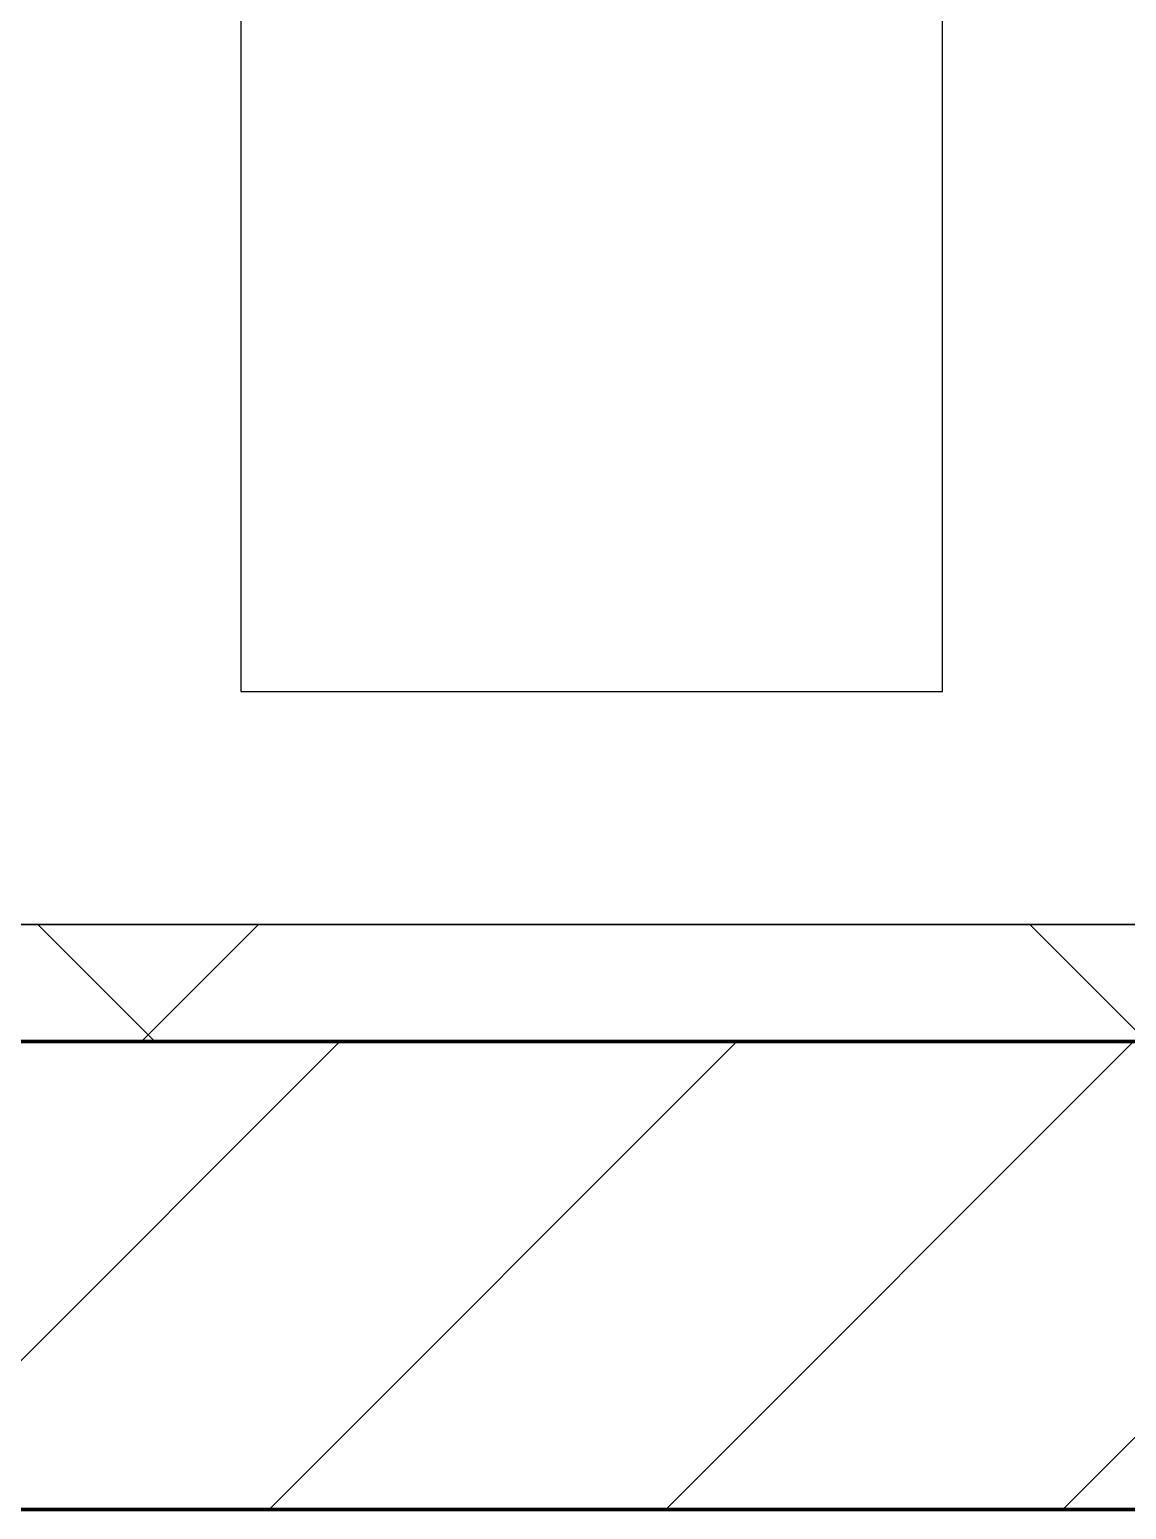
# Model space of a CAD drawing. Header units: millimetres. Extents: x -853432 to -773672, y -18171 to 22484.
# Drawn here: x -823123 to -822654, y -4021 to -3389 of the extents above; entities that cross this region are included whole.
import ezdxf
from ezdxf.xclip import XClip

# ---------------------------------------------------------------- set-up
doc = ezdxf.new("R2010")
doc.units = ezdxf.units.MM
doc.header["$XCLIPFRAME"] = 0
doc.layers.add('000 - WIPEOUT', color=250, linetype='Continuous')
doc.layers.add('A11_ALU.SOLID SHEET', color=2, linetype='Continuous')
for name, color, linetype, lineweight in [('A-GLAZ-CURT', 2, 'Continuous', 9), ('A-WALL', 5, 'Continuous', 35), ('A-WALL-FNSH', 2, 'Continuous', 35), ('A-WALL-PATT', 1, 'Continuous', 35)]:
    doc.layers.add(name, color=color, linetype=linetype, lineweight=lineweight)

# ---------------------------------------------------------------- blocks, each defined once
blk = doc.blocks.new('PPLS-PP19_Custom Tile Pattern - Custom Tile Pattern-V106-4251-01 ENLARGED CONCOURSE LEVEL - REFLECTED CEILING PLAN - SHEET 2')
at = {"layer": 'A-GLAZ-CURT'}
for p, q in [((-300, 0), (300, 0)), ((300, 0), (-300, 0)), ((195.99, 0), (213.31, 0)), ((213.31, 0), (195.99, 0)), ((230.06, 0), (300, 0)), ((-300, -50), (300, -50)), ((300, -50), (-300, -50))]:
    blk.add_line(p, q, dxfattribs=at)
for points, knots in [([(94.4, 0), (94.4, 0), (94.64, 0), (99.11, 0), (108.97, 0), (120.79, 0), (139.94, 0), (163.31, 0), (185.23, 0), (193.62, 0), (194.69, 0), (194.79, 0)], [-2348.345796, -2348.345796, -2348.345796, -2348.345796, -2310.419338, -2233.599744, -2052.234781, -1843.028543, -1530.39897, -1095.004608, -529.74427, -295.064701, -265.121568, -265.121568, -265.121568, -265.121568]), ([(157.9, 0), (156.77, 0), (151.67, 0), (143.29, 0), (134.04, 0), (126.24, 0), (118.6, 0), (114.23, 0), (111.98, 0), (105.95, 0), (105.4, 0), (105.31, 0)], [-10292.955006, -10292.955006, -10292.955006, -10292.955006, -10098.273015, -9847.788484, -9677.714971, -9567.007022, -9453.21225, -9220.200448, -9012.77275, -8966.157302, -8942.899689, -8942.899689, -8942.899689, -8942.899689]), ([(168.37, 0), (167.68, 0), (162.47, 0), (147.16, 0), (119.85, 0), (105.98, 0)], [-543.375029, -543.375029, -543.375029, -543.375029, -530.793311, -458.593899, -403.157171, -403.157171, -403.157171, -403.157171]), ([(128.58, 0), (128.8, 0), (130.16, 0), (139.26, 0), (152.67, 0), (161.24, 0), (162.19, 0), (162.75, 0)], [-633.326174, -633.326174, -633.326174, -633.326174, -627.736123, -618.981161, -602.094757, -592.980799, -581.414464, -581.414464, -581.414464, -581.414464]), ([(193.8, 0), (193.33, 0), (190.11, 0), (183.13, 0), (171, 0), (161.95, 0), (161.28, 0), (158.35, 0), (157.85, 0), (157.77, 0)], [-11665.349007, -11665.349007, -11665.349007, -11665.349007, -11565.880756, -11105.624034, -10839.086983, -10768.332124, -10666.779182, -10580.760289, -10550.278881, -10550.278881, -10550.278881, -10550.278881]), ([(300, 0), (286.53, 0), (254.22, 0), (207.11, 0), (177.41, 0), (159.34, 0), (158.33, 0), (158.3, 0)], [-285.253232, -285.253232, -285.253232, -285.253232, -244.693688, -187.987675, -143.776725, -129.632772, -123.352749, -123.352749, -123.352749, -123.352749]), ([(159.07, 0), (159.13, 0), (160.84, 0), (165.21, 0), (174.15, 0), (185.98, 0), (208.82, 0), (219.42, 0), (230.06, 0)], [-115.643202, -115.643202, -115.643202, -115.643202, -114.681583, -87.660824, -65.295536, -41.623857, -24.459831, 0, 0, 0, 0]), ([(162.75, 0), (165.4, 0), (170.91, 0), (172.61, 0), (172.61, 0)], [-111.264224, -111.264224, -111.264224, -111.264224, -56.742688, -19.085662, -19.085662, -19.085662, -19.085662]), ([(247.1, 0), (246.76, 0), (245.04, 0), (238.34, 0), (226.56, 0), (221.1, 0), (200.27, 0), (182.99, 0), (174.27, 0), (169.67, 0), (168.99, 0)], [-9649.085549, -9649.085549, -9649.085549, -9649.085549, -9581.591397, -9406.094246, -9221.510254, -9016.44624, -8717.832359, -8253.978395, -8152.463617, -8069.855175, -8069.855175, -8069.855175, -8069.855175]), ([(215.22, 0), (214.62, 0), (210.55, 0), (203.98, 0), (187.54, 0), (175.3, 0), (169.49, 0)], [-203.825446, -203.825446, -203.825446, -203.825446, -198.527383, -184.406837, -162.427601, -142.916156, -142.916156, -142.916156, -142.916156]), ([(171.51, 0), (176.48, 0), (193.23, 0), (201.73, 0), (208.81, 0), (213.9, 0), (231.5, 0), (242.45, 0), (243.67, 0)], [-7971.819559, -7971.819559, -7971.819559, -7971.819559, -7784.112253, -7606.717214, -7289.299508, -7042.621073, -6582.165592, -6523.320929, -6523.320929, -6523.320929, -6523.320929]), ([(172.07, 0), (177.66, 0), (187.87, 0), (201.08, 0), (207.47, 0), (213.96, 0), (215.11, 0)], [-255.364076, -255.364076, -255.364076, -255.364076, -237.955587, -223.92608, -215.862851, -208.75215, -208.75215, -208.75215, -208.75215]), ([(300, 0), (288.22, 0), (262, 0), (230.43, 0), (219.94, 0), (219.02, 0)], [-12528.858583, -12528.858583, -12528.858583, -12528.858583, -11905.454923, -11162.864862, -10856.732305, -10856.732305, -10856.732305, -10856.732305]), ([(219.9, 0), (220.86, 0), (226.95, 0), (237.37, 0), (242.54, 0)], [-10670.940496, -10670.940496, -10670.940496, -10670.940496, -10511.382485, -10020.669166, -10020.669166, -10020.669166, -10020.669166]), ([(243.75, 0), (244.28, 0), (245.57, 0), (246.54, 0), (246.96, 0)], [-9980.583436, -9980.583436, -9980.583436, -9980.583436, -9925.173265, -9834.877357, -9834.877357, -9834.877357, -9834.877357]), ([(243.91, 0), (253.3, 0), (267.66, 0), (281.71, 0), (291.71, 0), (296.52, 0), (297.86, 0), (298.09, 0)], [-6519.523061, -6519.523061, -6519.523061, -6519.523061, -6068.460911, -5766.029927, -5566.724884, -5280.360606, -5199.253518, -5199.253518, -5199.253518, -5199.253518]), ([(284.76, 0), (284.76, 0), (285.09, 0), (287.47, 0), (293.59, 0), (297.76, 0), (300, 0)], [-4110.630118, -4110.630118, -4110.630118, -4110.630118, -4053.389046, -3959.664717, -3862.421465, -3746.95702, -3746.95702, -3746.95702, -3746.95702]), ([(297.38, 0), (295.84, 0), (291.62, 0), (285.38, 0), (284.87, 0)], [-4803.172655, -4803.172655, -4803.172655, -4803.172655, -4358.271401, -4143.037883, -4143.037883, -4143.037883, -4143.037883])]:
    blk.add_open_spline(points, degree=3, knots=knots, dxfattribs=at)
for points in [[(168.74, 0), (168.74, 0), (169.81, 0), (171.51, 0)], [(195.11, 0), (194.91, 0), (194.44, 0), (193.8, 0)]]:
    blk.add_open_spline(points, degree=3, dxfattribs=at)
blk = doc.blocks.new('PPLS-PP19_Custom Tile Pattern - Custom Tile Pattern-V107-4251-01 ENLARGED CONCOURSE LEVEL - REFLECTED CEILING PLAN - SHEET 2')
at = {"layer": 'A-GLAZ-CURT'}
for p, q in [((-300, 0), (300, 0)), ((300, 0), (-300, 0)), ((-293.07, 0), (-275.75, 0)), ((-275.75, 0), (-293.07, 0)), ((-222.32, 0), (-218.66, 0)), ((-218.66, 0), (-222.32, 0)), ((-218.46, 0), (-205, 0)), ((-205, 0), (-218.46, 0)), ((-300, -50), (300, -50)), ((300, -50), (-300, -50))]:
    blk.add_line(p, q, dxfattribs=at)
at = {"layer": 'A-GLAZ-CURT', "flags": 128}
for points in [[(-300, 0), (-291.56, 0), (-283.3, 0), (-275.2, 0), (-267.26, 0), (-259.45, 0), (-251.77, 0), (-244.2, 0), (-236.74, 0), (-229.36, 0), (-222.06, 0), (-214.83, 0), (-207.71, 0), (-200.76, 0), (-194.02, 0), (-187.54, 0), (-181.38, 0), (-175.58, 0), (-170.25, 0), (-165.64, 0), (-162.01, 0), (-159.53, 0), (-157.46, 0), (-154.52, 0), (-149.52, 0)], [(-150.63, 0), (-155.53, 0), (-160.27, 0), (-164.95, 0), (-169.65, 0), (-174.47, 0), (-179.49, 0), (-184.81, 0), (-190.44, 0), (-196.37, 0), (-202.58, 0), (-209.04, 0), (-215.73, 0), (-222.63, 0), (-229.72, 0), (-236.97, 0), (-244.39, 0), (-251.96, 0), (-259.67, 0), (-267.51, 0), (-275.48, 0), (-283.55, 0), (-291.73, 0), (-300, 0)], [(-125.17, 0), (-128.55, 0), (-134.16, 0), (-140.03, 0), (-145.5, 0), (-149.52, 0)], [(-149.42, 0), (-141.84, 0), (-132.81, 0), (-126.08, 0)]]:
    blk.add_lwpolyline(points, dxfattribs=at)
at = {"layer": 'A-GLAZ-CURT'}
for points, knots in [([(-300, 0), (-284.65, 0), (-236.57, 0), (-174.61, 0), (-129.95, 0), (-110.8, 0), (-99.5, 0), (-91.46, 0)], [-5323.127839, -5323.127839, -5323.127839, -5323.127839, -4502.809032, -2700.551212, -1002.059161, -460.363443, 0, 0, 0, 0]), ([(-149.5, 0), (-168.85, 0), (-209.39, 0), (-262.56, 0), (-294.48, 0), (-300, 0)], [-16722.520357, -16722.520357, -16722.520357, -16722.520357, -15131.813646, -13729.592194, -13439.944408, -13439.944408, -13439.944408, -13439.944408]), ([(-218.45, 0), (-224.51, 0), (-236.34, 0), (-255.22, 0), (-262.59, 0), (-264.9, 0), (-265.4, 0)], [-1177.976931, -1177.976931, -1177.976931, -1177.976931, -858.079193, -543.655514, -208.940337, 0, 0, 0, 0]), ([(-258.6, 0), (-257.91, 0), (-254.26, 0), (-241.25, 0), (-228.24, 0), (-220.2, 0), (-219.1, 0)], [-5722.54675, -5722.54675, -5722.54675, -5722.54675, -5657.471696, -5413.335975, -5017.494783, -4954.41967, -4954.41967, -4954.41967, -4954.41967]), ([(-149.6, 0), (-152.69, 0), (-162.6, 0), (-177.91, 0), (-199.46, 0), (-216.65, 0), (-231.26, 0), (-233.46, 0), (-234, 0)], [-2276.373206, -2276.373206, -2276.373206, -2276.373206, -2113.765672, -1763.376603, -1422.553702, -978.033455, -846.069444, -682.911962, -682.911962, -682.911962, -682.911962]), ([(-233.49, 0), (-233.44, 0), (-232.38, 0), (-230.74, 0), (-225.3, 0), (-223.63, 0)], [-455.274641, -455.274641, -455.274641, -455.274641, -440.605512, -119.536984, 0, 0, 0, 0]), ([(-218.47, 0), (-215.32, 0), (-204.2, 0), (-188.58, 0), (-169.02, 0), (-152.12, 0), (-136.84, 0), (-127.33, 0), (-124.19, 0), (-123.43, 0), (-123.28, 0)], [-5351.449146, -5351.449146, -5351.449146, -5351.449146, -5161.076232, -4739.070012, -4465.409639, -4149.119819, -3839.893365, -3647.167523, -3488.92562, -3439.852845, -3439.852845, -3439.852845, -3439.852845]), ([(-218.45, 0), (-216.52, 0), (-211.64, 0), (-200.2, 0), (-185.8, 0), (-171.77, 0), (-158.7, 0), (-157.22, 0)], [-4942.060952, -4942.060952, -4942.060952, -4942.060952, -4832.723979, -4666.091899, -4349.945572, -4000.813434, -3840.635403, -3840.635403, -3840.635403, -3840.635403]), ([(-150.23, 0), (-150.53, 0), (-152.59, 0), (-158.72, 0), (-174.02, 0), (-185.59, 0), (-202.81, 0), (-213.56, 0), (-217.46, 0)], [-2523.617513, -2523.617513, -2523.617513, -2523.617513, -2477.344047, -2237.412286, -2029.680487, -1755.085331, -1400.429864, -1195.397769, -1195.397769, -1195.397769, -1195.397769]), ([(-118.78, 0), (-121.86, 0), (-126.28, 0), (-136.96, 0), (-146.67, 0), (-149.35, 0), (-149.84, 0)], [-5938.474035, -5938.474035, -5938.474035, -5938.474035, -5700.061948, -5508.838257, -5298.784692, -5234.015271, -5234.015271, -5234.015271, -5234.015271]), ([(-149.51, 0), (-148.95, 0), (-146.46, 0), (-143.57, 0), (-138.62, 0)], [-3414.311893, -3414.311893, -3414.311893, -3414.311893, -3371.022232, -3227.460399, -3227.460399, -3227.460399, -3227.460399]), ([(-133.82, 0), (-135.51, 0), (-137.8, 0), (-146.25, 0), (-148.91, 0), (-149.5, 0)], [-2731.647847, -2731.647847, -2731.647847, -2731.647847, -2418.507304, -2308.929706, -2278.163316, -2278.163316, -2278.163316, -2278.163316]), ([(-137.88, 0), (-140.56, 0), (-146.71, 0), (-147.55, 0), (-149.37, 0)], [-3187.727384, -3187.727384, -3187.727384, -3187.727384, -2919.378265, -2572.247067, -2572.247067, -2572.247067, -2572.247067]), ([(-80.55, 0), (-81.3, 0), (-95.44, 0), (-118.24, 0), (-144.22, 0), (-149.12, 0)], [-19038.7538, -19038.7538, -19038.7538, -19038.7538, -18935.241197, -17136.203329, -16733.021146, -16733.021146, -16733.021146, -16733.021146]), ([(-26.75, 0), (-27.82, 0), (-36.18, 0), (-53.55, 0), (-78.2, 0), (-110.94, 0), (-130.52, 0), (-147.74, 0), (-149.07, 0)], [-8718.362214, -8718.362214, -8718.362214, -8718.362214, -8532.293389, -8073.216054, -7508.296369, -7004.680444, -6449.282163, -6277.220794, -6277.220794, -6277.220794, -6277.220794]), ([(-148.61, 0), (-146.67, 0), (-141.78, 0), (-127.26, 0), (-107.3, 0), (-90.42, 0), (-75.26, 0), (-68.41, 0), (-65.12, 0), (-63.63, 0)], [-4825.010153, -4825.010153, -4825.010153, -4825.010153, -4440.880425, -4054.690705, -3793.097032, -3402.597032, -3144.956779, -3050.982048, -2969.237017, -2969.237017, -2969.237017, -2969.237017]), ([(-148.23, 0), (-146.94, 0), (-140.15, 0), (-137.28, 0), (-133.93, 0), (-128.78, 0), (-126.5, 0)], [-6162.058746, -6162.058746, -6162.058746, -6162.058746, -6017.569127, -5560.701257, -5364.112219, -5231.017328, -5231.017328, -5231.017328, -5231.017328]), ([(-86.16, 0), (-91.37, 0), (-104.13, 0), (-122.65, 0), (-139.03, 0), (-146.11, 0), (-146.95, 0)], [-1681.3698, -1681.3698, -1681.3698, -1681.3698, -1374.161226, -945.742622, -741.901385, -489.130243, -489.130243, -489.130243, -489.130243]), ([(-146.69, 0), (-146.59, 0), (-145.49, 0), (-135.69, 0), (-128.29, 0), (-125.15, 0)], [-420.34245, -420.34245, -420.34245, -420.34245, -406.956646, -290.263673, 0, 0, 0, 0]), ([(-127.41, 0), (-131.63, 0), (-133.16, 0), (-134.09, 0), (-134.15, 0)], [-8540.990293, -8540.990293, -8540.990293, -8540.990293, -8266.114998, -8246.473386, -8246.473386, -8246.473386, -8246.473386]), ([(-134.15, 0), (-133.32, 0), (-130.31, 0), (-117.33, 0), (-94.99, 0), (-84.16, 0), (-80.55, 0)], [-7657.439573, -7657.439573, -7657.439573, -7657.439573, -7293.749979, -6839.55839, -6236.997189, -5897.219092, -5897.219092, -5897.219092, -5897.219092]), ([(-120.13, 0), (-120.14, 0), (-120.24, 0), (-121.3, 0), (-129.25, 0), (-133.82, 0)], [-2933.992132, -2933.992132, -2933.992132, -2933.992132, -2920.575025, -2840.280255, -2731.647847, -2731.647847, -2731.647847, -2731.647847]), ([(-113.43, 0), (-113.44, 0), (-113.96, 0), (-119.73, 0), (-125.43, 0), (-127.03, 0), (-127.41, 0)], [-328.499627, -328.499627, -328.499627, -328.499627, -282.672656, -98.539552, -24.539552, 0, 0, 0, 0]), ([(-126.5, 0), (-122.44, 0), (-108.71, 0), (-86.68, 0), (-63.44, 0), (-54.4, 0), (-48.53, 0), (-30.79, 0), (-18.03, 0), (8.61, 0), (15.02, 0), (22.91, 0), (31, 0), (39.04, 0), (51.19, 0), (58.74, 0), (61.34, 0), (61.45, 0)], [-5231.017328, -5231.017328, -5231.017328, -5231.017328, -4994.692869, -4542.524482, -4008.285538, -3689.699207, -3546.54457, -3315.260113, -2864.387349, -2439.246196, -2084.094819, -1956.422387, -1818.904206, -1645.594513, -1443.202566, -1228.752106, -1120.932285, -1120.932285, -1120.932285, -1120.932285]), ([(-125.15, 0), (-124.93, 0), (-121.96, 0), (-113.01, 0), (-98.9, 0), (-89.15, 0), (-81.93, 0), (-80.56, 0)], [-3362.7396, -3362.7396, -3362.7396, -3362.7396, -3342.215224, -3074.362186, -2902.289527, -2605.247022, -2535.572541, -2535.572541, -2535.572541, -2535.572541]), ([(-122.08, 0), (-122.01, 0), (-121.69, 0), (-121.2, 0), (-120.88, 0)], [-3136.336417, -3136.336417, -3136.336417, -3136.336417, -3110.304437, -3035.164275, -3035.164275, -3035.164275, -3035.164275]), ([(-36.33, 0), (-36.43, 0), (-37.27, 0), (-45.02, 0), (-46.13, 0), (-60.59, 0), (-81.23, 0), (-99.51, 0), (-114.02, 0), (-117.28, 0), (-118.78, 0)], [-1855.773136, -1855.773136, -1855.773136, -1855.773136, -1810.870157, -1672.078046, -1405.135169, -1060.00838, -740.068933, -229.489605, -116.330425, 0, 0, 0, 0]), ([(-117.74, 0), (-117.19, 0), (-114.78, 0), (-113.43, 0), (-113.43, 0)], [-821.249067, -821.249067, -821.249067, -821.249067, -394.672656, -330.879064, -330.879064, -330.879064, -330.879064]), ([(-80.56, 0), (-81.61, 0), (-92, 0), (-107.61, 0), (-116.56, 0), (-117.56, 0)], [-2278.676047, -2278.676047, -2278.676047, -2278.676047, -2193.204658, -1433.981041, -985.49888, -985.49888, -985.49888, -985.49888]), ([(-115.82, 0), (-114.96, 0), (-110.41, 0), (-96.78, 0), (-71.33, 0), (-42.53, 0), (-12.78, 0), (4.23, 0), (9.64, 0), (10.14, 0), (10.18, 0)], [-5724.064692, -5724.064692, -5724.064692, -5724.064692, -5430.283136, -5103.229623, -4799.173296, -4065.652676, -3589.737505, -3285.047089, -3066.359526, -3044.715262, -3044.715262, -3044.715262, -3044.715262]), ([(-12.41, 0), (-17.53, 0), (-26.77, 0), (-40, 0), (-56.24, 0), (-75.59, 0), (-94, 0), (-112.01, 0), (-114.94, 0), (-115.63, 0)], [-2435.772209, -2435.772209, -2435.772209, -2435.772209, -2125.455881, -1792.521578, -1466.981642, -1208.454564, -789.402658, -501.969187, -243.577221, -243.577221, -243.577221, -243.577221]), ([(-91.46, 0), (-90.09, 0), (-86.55, 0), (-82.75, 0), (-80.56, 0)], [-19832.387487, -19832.387487, -19832.387487, -19832.387487, -19753.885894, -19640.838426, -19640.838426, -19640.838426, -19640.838426]), ([(-63.96, 0), (-64.13, 0), (-72.5, 0), (-80.63, 0), (-86.16, 0)], [-2171.769325, -2171.769325, -2171.769325, -2171.769325, -2007.031671, -1681.3698, -1681.3698, -1681.3698, -1681.3698]), ([(-80.63, 0), (-81.72, 0), (-82.84, 0), (-83.28, 0), (-83.28, 0)], [-1572.219373, -1572.219373, -1572.219373, -1572.219373, -1424.436217, -1393.971743, -1393.971743, -1393.971743, -1393.971743]), ([(-83.28, 0), (-83.28, 0), (-83.04, 0), (-81.89, 0), (-81.23, 0)], [-1393.4169, -1393.4169, -1393.4169, -1393.4169, -1353.722004, -1316.098737, -1316.098737, -1316.098737, -1316.098737]), ([(-80.43, 0), (-78.54, 0), (-75.52, 0), (-72.73, 0), (-72.64, 0), (-72.64, 0)], [-19638.67709, -19638.67709, -19638.67709, -19638.67709, -19541.04734, -19478.625389, -19471.062469, -19471.062469, -19471.062469, -19471.062469]), ([(-80.33, 0), (-78.46, 0), (-70.84, 0), (-62.74, 0), (-60.36, 0), (-59.97, 0)], [-5890.338133, -5890.338133, -5890.338133, -5890.338133, -5713.340575, -5140.470607, -5006.787413, -5006.787413, -5006.787413, -5006.787413]), ([(-36.62, 0), (-36.62, 0), (-40.35, 0), (-44.32, 0), (-58.03, 0), (-73.11, 0), (-79.79, 0)], [-4069.478503, -4069.478503, -4069.478503, -4069.478503, -3858.647035, -3538.256648, -2842.901703, -2299.497386, -2299.497386, -2299.497386, -2299.497386]), ([(-29.03, 0), (-33.97, 0), (-43.74, 0), (-56.37, 0), (-71.66, 0), (-76.29, 0), (-79.49, 0), (-79.79, 0)], [-2680.714891, -2680.714891, -2680.714891, -2680.714891, -2413.671296, -2161.752162, -2006.592567, -1646.621388, -1608.428934, -1608.428934, -1608.428934, -1608.428934]), ([(-79.76, 0), (-75.83, 0), (-70.36, 0), (-65.93, 0), (-65.07, 0)], [-2522.0547, -2522.0547, -2522.0547, -2522.0547, -2322.099534, -2241.8264, -2241.8264, -2241.8264, -2241.8264]), ([(-79.53, 0), (-79.27, 0), (-74.88, 0), (-62.97, 0), (-48.14, 0), (-36.49, 0), (-33.57, 0), (-29.94, 0), (-28.57, 0)], [-1286.743147, -1286.743147, -1286.743147, -1286.743147, -1274.333717, -1073.56893, -651.549973, -296.515819, -83.513472, 0, 0, 0, 0]), ([(-66.39, 0), (-66.39, 0), (-63.63, 0), (-53.63, 0), (-34.42, 0), (-29.82, 0), (-29.19, 0)], [-2493.31794, -2493.31794, -2493.31794, -2493.31794, -2315.303971, -1809.437387, -963.711516, -666.19313, -666.19313, -666.19313, -666.19313]), ([(31.18, 0), (25.97, 0), (11.99, 0), (-16.92, 0), (-47.42, 0), (-65.77, 0), (-66.37, 0), (-66.38, 0)], [-4496.803627, -4496.803627, -4496.803627, -4496.803627, -4222.080604, -3745.412743, -2981.410125, -2542.574734, -2498.224237, -2498.224237, -2498.224237, -2498.224237]), ([(-63.63, 0), (-61.49, 0), (-57.39, 0), (-54.49, 0), (-45.2, 0), (-40.79, 0), (-40.46, 0), (-40.44, 0)], [-2969.237017, -2969.237017, -2969.237017, -2969.237017, -2851.217951, -2734.127174, -2474.780881, -2410.990208, -2350.645972, -2350.645972, -2350.645972, -2350.645972]), ([(-58.83, 0), (-58.37, 0), (-57.29, 0), (-54.23, 0), (-46.33, 0), (-42.62, 0), (-41.76, 0)], [-4859.52896, -4859.52896, -4859.52896, -4859.52896, -4680.891996, -4469.85053, -4321.566175, -4270.495146, -4270.495146, -4270.495146, -4270.495146]), ([(-51.83, 0), (-51.83, 0), (-51.78, 0), (-47.4, 0), (-46.01, 0), (-40.22, 0), (-36.78, 0)], [-632.814994, -632.814994, -632.814994, -632.814994, -627.965721, -508.377888, -260.442412, 0, 0, 0, 0]), ([(57.33, 0), (56.02, 0), (48.72, 0), (37, 0), (24.07, 0), (12.82, 0), (-2.9, 0), (-20.62, 0), (-32.81, 0), (-44.85, 0), (-51.43, 0), (-51.79, 0)], [-2705.40498, -2705.40498, -2705.40498, -2705.40498, -2634.532728, -2313.748533, -2106.613311, -1925.670641, -1617.263037, -1290.787923, -1039.307308, -819.71621, -644.910881, -644.910881, -644.910881, -644.910881]), ([(-41.76, 0), (-39.9, 0), (-37.72, 0), (-36.92, 0), (-36.77, 0)], [-4270.495146, -4270.495146, -4270.495146, -4270.495146, -4161.040818, -4106.245333, -4106.245333, -4106.245333, -4106.245333]), ([(-36.78, 0), (-32.43, 0), (-24.42, 0), (-15.84, 0), (-12.66, 0)], [-6191.144455, -6191.144455, -6191.144455, -6191.144455, -5862.463379, -5675.215751, -5675.215751, -5675.215751, -5675.215751]), ([(-36.29, 0), (-36.29, 0), (-34.66, 0), (-28.88, 0), (-26.95, 0), (-26.54, 0)], [-9150.272121, -9150.272121, -9150.272121, -9150.272121, -9057.163041, -8919.836787, -8834.607043, -8834.607043, -8834.607043, -8834.607043]), ([(30.82, 0), (29.27, 0), (20.14, 0), (3.54, 0), (-16.58, 0), (-34.76, 0), (-36.04, 0)], [-10462.034656, -10462.034656, -10462.034656, -10462.034656, -10363.088938, -9884.23066, -9424.652049, -9182.880979, -9182.880979, -9182.880979, -9182.880979]), ([(-33.34, 0), (-33.34, 0), (-32.93, 0), (-31.16, 0), (-30.52, 0)], [-2415.024266, -2415.024266, -2415.024266, -2415.024266, -2357.633367, -2323.618664, -2323.618664, -2323.618664, -2323.618664]), ([(-12.6, 0), (-14.55, 0), (-22, 0), (-30.57, 0), (-31.82, 0), (-32, 0)], [-3098.158219, -3098.158219, -3098.158219, -3098.158219, -2994.501669, -2698.150104, -2614.070998, -2614.070998, -2614.070998, -2614.070998]), ([(-30.76, 0), (-30.73, 0), (-29.99, 0), (-23.47, 0), (-15.75, 0), (-15.19, 0)], [-54176.191683, -54176.191683, -54176.191683, -54176.191683, -54157.274271, -53749.15266, -53717.791567, -53717.791567, -53717.791567, -53717.791567]), ([(-30.52, 0), (-27.11, 0), (-17.83, 0), (5.99, 0), (22.06, 0), (37.44, 0), (45.92, 0), (57.76, 0), (64.47, 0), (72.74, 0), (75.22, 0), (76.03, 0), (76.21, 0)], [-2323.618664, -2323.618664, -2323.618664, -2323.618664, -2142.497158, -1716.209403, -1206.526904, -1089.329421, -901.315459, -753.071572, -495.328968, -421.953223, -334.951786, -290.452333, -290.452333, -290.452333, -290.452333]), ([(-13, 0), (-14.35, 0), (-17.68, 0), (-25.97, 0), (-29.52, 0), (-30.21, 0)], [-55207.591944, -55207.591944, -55207.591944, -55207.591944, -54789.006179, -54461.685999, -54290.791712, -54290.791712, -54290.791712, -54290.791712]), ([(8.33, 0), (8.19, 0), (7.18, 0), (0.32, 0), (-13.89, 0), (-24.92, 0), (-29.03, 0)], [-3574.286521, -3574.286521, -3574.286521, -3574.286521, -3526.962355, -3285.499107, -2903.012179, -2680.714891, -2680.714891, -2680.714891, -2680.714891]), ([(-28.98, 0), (-28.66, 0), (-27.39, 0), (-24.45, 0), (-22.56, 0)], [-166.548282, -166.548282, -166.548282, -166.548282, -102.06493, 0, 0, 0, 0]), ([(-28.57, 0), (-26.93, 0), (-20.57, 0), (-15.92, 0), (-12.5, 0)], [-5361.429781, -5361.429781, -5361.429781, -5361.429781, -5261.36855, -5063.572571, -5063.572571, -5063.572571, -5063.572571]), ([(-22.56, 0), (-20.27, 0), (-17.03, 0), (-11.36, 0), (-7.66, 0), (-6.6, 0), (-6.44, 0)], [-56468.192263, -56468.192263, -56468.192263, -56468.192263, -56344.022017, -56303.229861, -56166.290093, -56124.392176, -56124.392176, -56124.392176, -56124.392176]), ([(-11.76, 0), (-7.77, 0), (10.28, 0), (42.82, 0), (88.72, 0), (120.63, 0), (138.28, 0), (138.53, 0)], [-452.046854, -452.046854, -452.046854, -452.046854, -429.606584, -390.253598, -346.313304, -291.370682, -290.5735, -290.5735, -290.5735, -290.5735]), ([(-11.65, 0), (-7.04, 0), (2.13, 0), (13.15, 0), (21.24, 0), (24.62, 0), (24.72, 0), (24.72, 0)], [-5047.460464, -5047.460464, -5047.460464, -5047.460464, -4785.90057, -4596.498881, -4445.288762, -4384.376941, -4376.041937, -4376.041937, -4376.041937, -4376.041937]), ([(9.32, 0), (9.08, 0), (7.65, 0), (2.57, 0), (-5.87, 0), (-10.52, 0), (-11.65, 0)], [-2922.926651, -2922.926651, -2922.926651, -2922.926651, -2882.788014, -2720.818881, -2518.50168, -2450.872977, -2450.872977, -2450.872977, -2450.872977]), ([(-11.63, 0), (-6.26, 0), (12.88, 0), (43.36, 0), (70.92, 0), (82.12, 0), (83.66, 0)], [-5655.080478, -5655.080478, -5655.080478, -5655.080478, -5340.621928, -4573.028122, -4094.177415, -3869.465285, -3869.465285, -3869.465285, -3869.465285]), ([(70.61, 0), (66.16, 0), (55.8, 0), (39.61, 0), (24.74, 0), (5.06, 0), (-7.51, 0), (-11.62, 0)], [-4647.237329, -4647.237329, -4647.237329, -4647.237329, -4326.416877, -4098.545751, -3766.694881, -3333.063701, -3115.42217, -3115.42217, -3115.42217, -3115.42217]), ([(-6.54, 0), (-6.73, 0), (-7.2, 0), (-7.6, 0), (-7.79, 0)], [-56009.792147, -56009.792147, -56009.792147, -56009.792147, -55949.290093, -55895.192118, -55895.192118, -55895.192118, -55895.192118]), ([(-2.63, 0), (-2.47, 0), (-1.22, 0), (4.92, 0), (15.97, 0), (22.54, 0), (24.49, 0)], [-226.825321, -226.825321, -226.825321, -226.825321, -220.269177, -206.416616, -198.214427, -187.717507, -187.717507, -187.717507, -187.717507]), ([(56.36, 0), (49.38, 0), (35.37, 0), (12, 0), (3.08, 0), (-1.67, 0), (-2.25, 0)], [-328.505637, -328.505637, -328.505637, -328.505637, -307.516438, -285.83788, -246.234814, -234.646884, -234.646884, -234.646884, -234.646884]), ([(24.69, 0), (24.54, 0), (20.99, 0), (15.48, 0), (10.8, 0), (9.63, 0)], [-4368.572414, -4368.572414, -4368.572414, -4368.572414, -4306.476363, -4080.000647, -3772.857994, -3772.857994, -3772.857994, -3772.857994]), ([(18.16, 0), (19.15, 0), (24.25, 0), (25.66, 0), (26.12, 0)], [-5700.113719, -5700.113719, -5700.113719, -5700.113719, -5554.232259, -5302.431367, -5302.431367, -5302.431367, -5302.431367]), ([(114.39, 0), (114.2, 0), (112.08, 0), (105.42, 0), (92.38, 0), (85.59, 0), (74.4, 0), (62.26, 0), (51.85, 0), (43.81, 0), (29.53, 0), (20.67, 0), (18.85, 0), (18.16, 0)], [-8148.58938, -8148.58938, -8148.58938, -8148.58938, -8105.191388, -7723.759874, -7531.75727, -7135.649961, -6924.452779, -6738.82075, -6548.303034, -6314.283804, -6135.05769, -5972.647715, -5832.674503, -5832.674503, -5832.674503, -5832.674503])]:
    blk.add_open_spline(points, degree=3, knots=knots, dxfattribs=at)
for points in [[(-223.63, 0), (-222.21, 0), (-220.65, 0), (-218.99, 0)], [(-152.35, 0), (-151.53, 0), (-150.63, 0), (-149.65, 0)], [(-72.93, 0), (-74.89, 0), (-77.38, 0), (-80.14, 0)], [(-39.84, 0), (-39.08, 0), (-38.11, 0), (-37.36, 0)], [(-15.19, 0), (-14.71, 0), (-13.88, 0), (-12.76, 0)], [(24.49, 0), (25.23, 0), (25.72, 0), (26.04, 0)]]:
    blk.add_open_spline(points, degree=3, dxfattribs=at)
blk = doc.blocks.new('*U634')
at = {"layer": 'A-GLAZ-CURT'}
for name, p in [('PPLS-PP19_Custom Tile Pattern - Custom Tile Pattern-V106-4251-01 ENLARGED CONCOURSE LEVEL - REFLECTED CEILING PLAN - SHEET 2', (12602.37, -7350)), ('PPLS-PP19_Custom Tile Pattern - Custom Tile Pattern-V107-4251-01 ENLARGED CONCOURSE LEVEL - REFLECTED CEILING PLAN - SHEET 2', (13202.37, -7350))]:
    blk.add_blockref(name, p, dxfattribs=at)
blk = doc.blocks.new('*U1051')
at = {"color": 3}
blk.add_wipeout([(-437.5, 17750), (437.5, 17750), (437.5, 17450), (-437.5, 17450)], dxfattribs=at).dxf.layer = '000 - WIPEOUT'
at = {"layer": 'A11_ALU.SOLID SHEET', "color": 0, "linetype": 'ByBlock'}
blk.add_lwpolyline([(-437.5, 17450), (437.5, 17450), (437.5, 17750), (-437.5, 17750)], close=True, dxfattribs=at)
blk = doc.blocks.new('*U1213')
blk.add_lwpolyline([(22690, -750), (19166.45, -750), (19116.45, -700), (18966.44, -550), (-101025.39, -550), (-101025.39, -6704.96), (-96300, -6704.96), (-96300, -7350), (-94497.63, -7350), (17250, -7350), (17250, -6849.96), (18300, -6849.96), (22690, -6849.96)], close=True)
at = {"layer": 'A11_ALU.SOLID SHEET', "color": 0, "linetype": 'ByBlock', "rotation": 90}
blk.add_blockref('*U1051', (-60600, -6813), dxfattribs=at)

msp = doc.modelspace()

# ---------------------------------------------------------------- block references
at = {"layer": 'A11_ALU.SOLID SHEET'}
ref = msp.add_blockref('*U1213', (-744682.37, 3579.02), dxfattribs=at)
XClip(ref).set_block_clipping_path([(-104690.1238047112, -9620.0029952966), (-34092.6543255156, 14392.9971737705)])

# ---------------------------------------------------------------- next in the draw order: hatches: boundary and pattern name
at = {"layer": 'A-WALL-PATT', "lineweight": 9}
h = msp.add_hatch(dxfattribs=at)
h.set_pattern_fill('FP_4', color=256, style=0, pattern_type=2)
h.set_pattern_definition([(45, (0, 0), (-212.13203, 212.13203), []), (135, (0, 0), (-212.13203, -212.13203), [])])
h.paths.add_polyline_path([(-779464.45, -3820.98), (-778775.03, -3820.98), (-778775.03, -3770.98), (-827933.88, -3770.98), (-828045.79, -3820.98), (-779602.34, -3820.98)])
h.paths.add_polyline_path([(-828965.42, -3820.98), (-828156.1, -3820.98), (-828044.19, -3770.98), (-841032.37, -3770.98), (-841032.37, -3820.98), (-829103.3, -3820.98)])
h = msp.add_hatch(dxfattribs=at)
h.set_pattern_fill('FP_2', color=256, style=0, pattern_type=2)
h.set_pattern_definition([(45, (0, 0), (-84.852814, 84.852814), [])])
h.paths.add_polyline_path([(-779326.57, -4020.98), (-778775.03, -4020.98), (-778775.03, -3820.98), (-828045.79, -3820.98), (-828336.65, -3950.93), (-828355, -3909.85), (-828156.1, -3820.98), (-841232.37, -3820.98), (-841232.37, -4020.98), (-779878.11, -4020.98)])
h.paths.add_polyline_path([(-828280, -3860.98), (-828285, -3859.64), (-828288.66, -3855.98), (-828289.66, -3848.39), (-828287.07, -3844.76), (-828282.59, -3841.32), (-828280, -3840.98), (-828272.93, -3843.91), (-828270.34, -3848.39), (-828270.34, -3851.81), (-828272.93, -3858.05), (-828279.18, -3860.64)])

# ---------------------------------------------------------------- next in the draw order: linework, layer by layer
at = {"layer": 'A-WALL', "color": 7, "lineweight": 70}
for p, q in [((-823580, -3820.98), (-822380, -3820.98)), ((-822380, -3820.98), (-823580, -3820.98)), ((-822380, -4020.98), (-823580, -4020.98))]:
    msp.add_line(p, q, dxfattribs=at)
at = {"layer": 'A-WALL-FNSH', "color": 250}
msp.add_line((-823580, -3770.98), (-822380, -3770.98), dxfattribs=at)

# ---------------------------------------------------------------- next in the draw order: block references
msp.add_blockref('*U634', (-835882.37, 3579.02))

doc.saveas('drawing.dxf')
